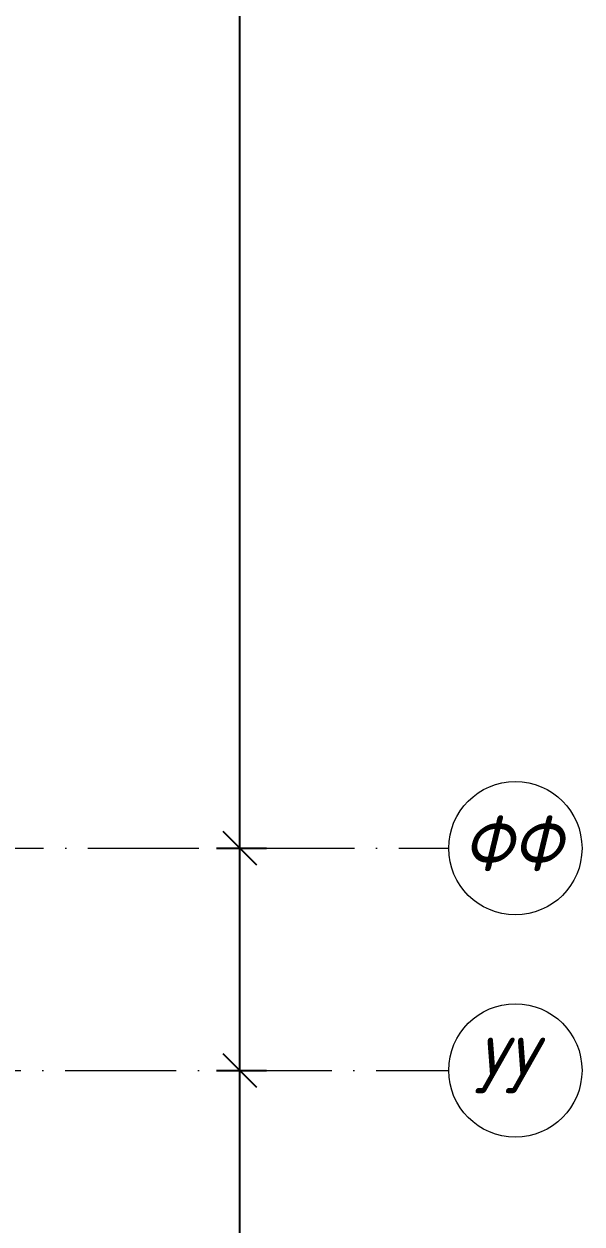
# Model space of a CAD drawing. Header units: millimetres. Extents: x -356862 to 418287, y 0 to 839748.
# Drawn here: x -72839 to -70326, y 618606 to 624008 of the extents above; entities that cross this region are included whole.
import ezdxf

# ---------------------------------------------------------------- set-up
doc = ezdxf.new("R2010")
doc.units = ezdxf.units.MM
doc.linetypes.add('50_200_ШТРИХ_1Т_ш5_п1_п1_', pattern=[700, 500, -100, 0, -100])
for name, color, linetype, lineweight in [('A-____-____-DIMS', 7, 'Continuous', 9), ('S-GRID-____-IDEN', 7, 'Continuous', 9), ('S-GRID-____-OTLN-1', 7, '50_200_ШТРИХ_1Т_ш5_п1_п1_', 9)]:
    doc.layers.add(name, color=color, linetype=linetype, lineweight=lineweight)
doc.styles.add('ISOCPEUR_I', font='isocpeui.ttf', dxfattribs={"width": 0.9, "height": 2.5})
doc.styles.add('ISOCPEUR_I_12', font='isocpeui.ttf', dxfattribs={"width": 0.9, "height": 180})
doc.dimstyles.new('ISO-2_5_0_9К_БОЛЬШОЙ_ОСИ', dxfattribs={"dimscale": 304.8, "dimtxt": 248.995294, "dimasz": 0.492126, "dimexe": 0.393701, "dimexo": 0, "dimgap": 0, "dimtad": 1, "dimdec": 0, "dimzin": 0, "dimdsep": 46, "dimtxsty": 'ISOCPEUR_I', "dimblk1": 'OBLIQUE', "dimblk2": 'OBLIQUE', "dimsah": 1, "dimcen": 0.09, "dimdle": 0.393701, "dimazin": 0, "dimtfac": 1, "dimtdec": 4, "dimtix": 1, "dimtmove": 0, "dimatfit": 3, "dimfxl": 1, "dimtvp": 1, "dimtolj": 1, "dimtzin": 0, "dimarcsym": 2})

# ---------------------------------------------------------------- blocks, each defined once
blk = doc.blocks.new('Ось сетки - Круг_Ø6_00__ISO-2_5_0_9K_-25732049-АР1_Кладочный план 1 этажа в осях 1-64_Ю-ЯЯ')
at = {"layer": 'S-GRID-____-IDEN'}
blk.add_circle((0, 0), 3, dxfattribs=at)
blk = doc.blocks.new('_Oblique')
at = {"color": 0, "linetype": 'ByBlock', "lineweight": -2}
blk.add_line((-0.5, -0.5), (0.5, 0.5), dxfattribs=at)
blk = doc.blocks.new('*D12005')
at = {"layer": 'A-____-____-DIMS', "color": 0, "lineweight": -2, "transparency": 16777216}
for p, q in [((-71866.5, 618077.6), (-71866.5, 619417.6)), ((-71972.6, 619297.6), (-71746.5, 619297.6)), ((-71972.6, 618197.6), (-71746.5, 618197.6))]:
    blk.add_line(p, q, dxfattribs=at)
at = {"layer": 'Defpoints', "color": 0, "transparency": 16777216}
for p in [(-71972.6, 619297.6), (-71866.5, 619297.6), (-71972.6, 618197.6)]:
    blk.add_point(p, dxfattribs=at)
at = {"layer": 'A-____-____-DIMS', "color": 0, "lineweight": -2, "transparency": 16777216, "xscale": 150, "yscale": 150, "zscale": 150}
for p, rotation in [((-71866.5, 619297.6), 90), ((-71866.5, 618197.6), 270)]:
    blk.add_blockref('_Oblique', p, dxfattribs=dict(at, rotation=rotation))
at = {"layer": 'A-____-____-DIMS', "color": 0, "transparency": 16777216, "insert": (-71867.7, 618747.6), "char_height": 2.5, "width": 643.557, "attachment_point": 5, "rotation": 90, "style": 'ISOCPEUR_I'}
blk.add_mtext('\\A1;1100', dxfattribs=at)
blk = doc.blocks.new('*D12006')
at = {"layer": 'A-____-____-DIMS', "color": 0, "lineweight": -2, "transparency": 16777216}
for p, q in [((-71866.5, 619177.6), (-71866.5, 620417.6)), ((-71972.6, 620297.6), (-71746.5, 620297.6)), ((-71972.6, 619297.6), (-71746.5, 619297.6))]:
    blk.add_line(p, q, dxfattribs=at)
at = {"layer": 'Defpoints', "color": 0, "transparency": 16777216}
for p in [(-71972.6, 620297.6), (-71866.5, 620297.6), (-71972.6, 619297.6)]:
    blk.add_point(p, dxfattribs=at)
at = {"layer": 'A-____-____-DIMS', "color": 0, "lineweight": -2, "transparency": 16777216, "xscale": 150, "yscale": 150, "zscale": 150}
for p, rotation in [((-71866.5, 620297.6), 90), ((-71866.5, 619297.6), 270)]:
    blk.add_blockref('_Oblique', p, dxfattribs=dict(at, rotation=rotation))
at = {"layer": 'A-____-____-DIMS', "color": 0, "transparency": 16777216, "insert": (-71867.7, 619797.6), "char_height": 2.5, "width": 701.018, "attachment_point": 5, "rotation": 90, "style": 'ISOCPEUR_I'}
blk.add_mtext('\\A1;1000', dxfattribs=at)
blk = doc.blocks.new('*D12007')
at = {"layer": 'A-____-____-DIMS', "color": 0, "lineweight": -2, "transparency": 16777216}
for p, q in [((-71866.5, 620177.6), (-71866.5, 626867.6)), ((-71972.6, 626747.6), (-71746.5, 626747.6)), ((-71972.6, 620297.6), (-71746.5, 620297.6))]:
    blk.add_line(p, q, dxfattribs=at)
at = {"layer": 'Defpoints', "color": 0, "transparency": 16777216}
for p in [(-71972.6, 626747.6), (-71866.5, 626747.6), (-71972.6, 620297.6)]:
    blk.add_point(p, dxfattribs=at)
at = {"layer": 'A-____-____-DIMS', "color": 0, "lineweight": -2, "transparency": 16777216, "xscale": 150, "yscale": 150, "zscale": 150}
for p, rotation in [((-71866.5, 626747.6), 90), ((-71866.5, 620297.6), 270)]:
    blk.add_blockref('_Oblique', p, dxfattribs=dict(at, rotation=rotation))
at = {"layer": 'A-____-____-DIMS', "color": 0, "transparency": 16777216, "insert": (-71867.7, 623522.6), "char_height": 2.5, "width": 781.462, "attachment_point": 5, "rotation": 90, "style": 'ISOCPEUR_I'}
blk.add_mtext('\\A1;6450', dxfattribs=at)

msp = doc.modelspace()

# ---------------------------------------------------------------- linework, layer by layer
at = {"layer": 'S-GRID-____-OTLN-1'}
for p, q in [((-125758.718, 620297.5526), (-70926.3291, 620297.5526)), ((-140563.2897, 619297.5526), (-70926.3291, 619297.5526))]:
    msp.add_line(p, q, dxfattribs=at)

# ---------------------------------------------------------------- block references
at = {"layer": 'S-GRID-____-IDEN', "xscale": 99.99999999999993, "yscale": 99.99999999999993, "zscale": 99.99999999999993, "rotation": 269.9999999999995}
for p in [(-70626.3291, 620297.5526), (-70626.3291, 619297.5526)]:
    msp.add_blockref('Ось сетки - Круг_Ø6_00__ISO-2_5_0_9K_-25732049-АР1_Кладочный план 1 этажа в осях 1-64_Ю-ЯЯ', p, dxfattribs=at)

# ---------------------------------------------------------------- texts
at = {"layer": 'S-GRID-____-IDEN', "char_height": 250, "attachment_point": 1, "style": 'ISOCPEUR_I_12'}
for s, insert, width in [('ФФ', (-70864.2586, 620444.1851), 562.784625), ('УУ', (-70816.5586, 619444.1851), 447.341625)]:
    msp.add_mtext(s, dxfattribs=dict(at, insert=insert, width=width))

# ---------------------------------------------------------------- dimensions: what is measured, and where the dimension line sits
at = {"layer": 'A-____-____-DIMS'}
for base, p1, p2, override, picture, middle in [((-71866.4942, 626747.5526), (-71972.5602, 620297.5526), (-71972.5602, 626747.5526), {"dimpost": '<>', "dimfxl": 6450}, '*D12007', (-71867.7442, 623522.5526)), ((-71866.4942, 620297.5526), (-71972.5602, 619297.5526), (-71972.5602, 620297.5526), {"dimpost": '<>', "dimfxl": 1000}, '*D12006', (-71867.7442, 619797.5526)), ((-71866.4942, 619297.5526), (-71972.5602, 618197.5526), (-71972.5602, 619297.5526), {"dimpost": '<>', "dimfxl": 1100}, '*D12005', (-71867.7442, 618747.5526))]:
    dim = msp.add_linear_dim(base=base, p1=p1, p2=p2, angle=90, dimstyle='ISO-2_5_0_9К_БОЛЬШОЙ_ОСИ', override=override, dxfattribs=at)
    dim.commit()
    dim.dimension.update_dxf_attribs({"geometry": picture, "text_midpoint": middle})

doc.saveas('drawing.dxf')
